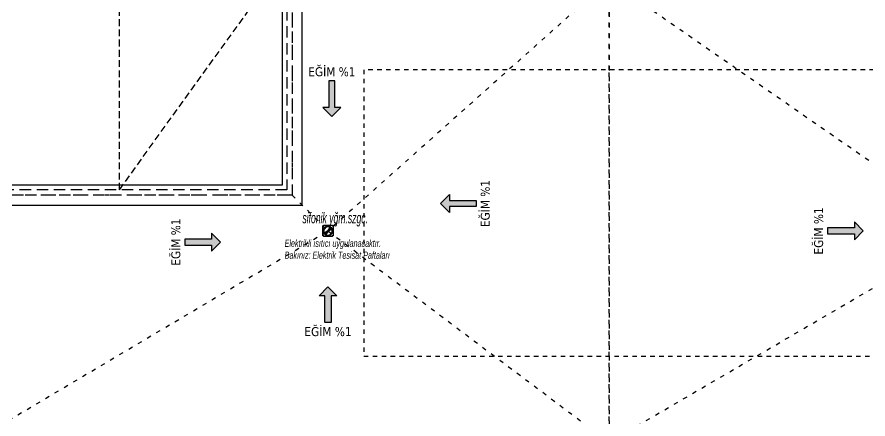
# Model space of a CAD drawing. Header units: centimetres. Extents: x 372964 to 529194, y 28783 to 59011.
# Drawn here: x 389181 to 391558, y 33807 to 34930 of the extents above; entities that cross this region are included whole.
import ezdxf
from ezdxf.enums import TextEntityAlignment as Align

# ---------------------------------------------------------------- set-up
doc = ezdxf.new("R2010")
doc.units = ezdxf.units.CM
for name, pattern in [('3+1_3b$0$DASHED', [0.25, 0.125, -0.125]), ('ACAD_ISO03W100', [30, 12, -18]), ('HIDDEN', [9.525, 6.35, -3.175])]:
    doc.linetypes.add(name, pattern=pattern)
doc.layers.get('0').update_dxf_attribs({"lineweight": 9})
for name, color, linetype, lineweight in [('0-KRCN-MİMARİ-220526', 8, 'Continuous', 9), ('0-KRCN-SHT-YAZI-ÇAP-PİSSU', 41, 'Continuous', 30), ('GEB-BEZUG', 8, 'Continuous', 25)]:
    doc.layers.add(name, color=color, linetype=linetype, lineweight=lineweight)
for name, color, linetype in [('AS_GOR', 8, 'Continuous'), ('AS_TA_HIDDEN', 8, 'HIDDEN'), ('AS_TES_SUZGEC', 171, 'Continuous'), ('AS_YAZI_EGIM', 8, 'Continuous')]:
    doc.layers.add(name, color=color, linetype=linetype)
doc.styles.add('TAHOMA', font='tahoma.ttf')
doc.styles.add('ÇAP-2', font='ARIALNBI.TTF')

# ---------------------------------------------------------------- blocks, each defined once
blk = doc.blocks.new('STR_R')
at = {"layer": 'AS_TA_HIDDEN', "linetype": 'HIDDEN', "ltscale": 5}
for points in [[(13350, -650), (13350, 150), (13840, 150), (13840, -1750), (11750, -1750), (11750, -2350), (9850, -2350), (9850, -650), (13350, -650)], [(13825, -785), (13825, -1735), (11735, -1735), (11735, -2335), (9865, -2335), (9865, -665), (13365, -665), (13365, 135), (13825, 135), (13825, -685)]]:
    blk.add_lwpolyline(points, dxfattribs=at)
blk = doc.blocks.new('OPK-03-1_RD')
at = {"layer": 'AS_GOR'}
for points in [[(13868, -422), (13868, 178), (13322, 178), (13322, -422), (13337, -422), (13337, -637), (9837, -637), (9837, -1722), (9822, -1722), (9822, -2378), (11778, -2378), (11778, -1778), (13868, -1778), (13868, -1722), (13853, -1722), (13853, -422)], [(13378, -678), (13378, 122), (13812, 122), (13812, -1722), (11722, -1722), (11722, -2322), (9878, -2322), (9878, -678)]]:
    blk.add_lwpolyline(points, close=True, dxfattribs=at)
blk.add_blockref('STR_R', (0, 0))
blk = doc.blocks.new('Einfügepunkt')
at = {"layer": 'GEB-BEZUG'}
for p, q in [((-1, -1), (1, 1)), ((-1, 1), (1, -1))]:
    blk.add_line(p, q, dxfattribs=at)
blk = doc.blocks.new('sifonik-suzgec')
at = {"layer": 'AS_TES_SUZGEC', "ltscale": 25}
for p, q in [((-15, 13), (-13, 15)), ((-15, 13), (-15, -13)), ((-12.9, 0.2), (-13.1, 0)), ((13, 15), (-13, 15)), ((-12.9, 0.2), (-12.2, 0.2)), ((-12.4, 3.5), (-12.6, 3.4)), ((-12.6, 3.4), (-12.5, 3.2)), ((-12.6, 3.4), (-11.9, 3.2)), ((-12.5, 3.2), (-11.8, 3)), ((-12.4, 3.5), (-11.7, 3.3)), ((-12.3, 0), (-12.2, 0.2)), ((-12.2, 0.2), (-11.8, 0.2)), ((-11.9, 3.2), (-11.7, 3.3)), ((-11.8, 3), (-11.9, 3.2)), ((-11.4, 2.9), (-11.8, 3)), ((-11.7, 3.3), (-11.3, 3.2)), ((-10.5, 1.6), (-11.7, 1.7)), ((-11.7, 1.4), (-10.6, 1.2)), ((-11.1, 6.6), (-11.3, 6.5)), ((-11.3, 6.5), (-11.3, 6.3)), ((-11.3, 6.5), (-10.7, 6.2)), ((-11.3, 6.3), (-10.6, 5.9)), ((-11.1, 6.6), (-10.4, 6.2)), ((-11, 4.3), (-9.9, 3.9)), ((-9.8, 4.2), (-10.8, 4.7)), ((-10.7, 6.2), (-10.4, 6.2)), ((-10.6, 5.9), (-10.7, 6.2)), ((-10.3, 5.7), (-10.6, 5.9)), ((-10.6, 1.2), (-10.5, 1.6)), ((-10.4, 6.2), (-10.1, 6.1)), ((-9.9, 3.9), (-9.8, 4.2)), ((-9.5, 7), (-8.5, 6.3)), ((-8.3, 6.6), (-9.3, 7.3)), ((-9.2, 9.2), (-9.2, 9)), ((-9, 9.2), (-9.2, 9.2)), ((-9.2, 9.2), (-8.7, 8.7)), ((-9.2, 9), (-8.7, 8.5)), ((-9, 9.2), (-8.5, 8.7)), ((-8.7, 8.7), (-8.5, 8.7)), ((-8.7, 8.5), (-8.7, 8.7)), ((-8.5, 8.2), (-8.7, 8.5)), ((-8.5, 8.7), (-8.2, 8.5)), ((-8.5, 6.3), (-8.3, 6.6)), ((-7.3, 9.3), (-6.6, 8.3)), ((-6.3, 8.5), (-7, 9.5)), ((-6.5, 11.3), (-6.6, 11.1)), ((-6.6, 11.1), (-6.2, 10.4)), ((-6.6, 8.3), (-6.3, 8.5)), ((-6.5, 11.3), (-6.2, 10.7)), ((-6.3, 11.3), (-6.5, 11.3)), ((-6.3, 11.3), (-5.9, 10.6)), ((-6.2, 10.7), (-5.9, 10.6)), ((-6.2, 10.4), (-6.2, 10.7)), ((-6.1, 10.1), (-6.2, 10.4)), ((-5.9, 10.6), (-5.7, 10.3)), ((-4.7, 10.8), (-4.2, 9.8)), ((-3.9, 9.9), (-4.3, 11)), ((-4.2, 9.8), (-3.9, 9.9)), ((-3.4, 12.6), (-3.5, 12.4)), ((-3.5, 12.4), (-3.3, 11.7)), ((-3.4, 12.6), (-3.2, 11.9)), ((-3.2, 12.5), (-3.4, 12.6)), ((-3.3, 11.7), (-3.2, 11.9)), ((-3.2, 11.3), (-3.3, 11.7)), ((-0.6, 0.6), (-3.3, -1.2)), ((-3.3, -1.3), (-0.5, 0.5)), ((-3.2, 12.5), (-3, 11.8)), ((-3.2, 11.9), (-3, 11.8)), ((-3, 11.8), (-2.9, 11.4)), ((-1.7, 11.7), (-1.6, 10.5)), ((-1.6, 10.5), (-1.2, 10.6)), ((-1.2, 10.6), (-1.4, 11.7)), ((1.8, 4.2), (-0.6, 0.6)), ((-0.6, 0.6), (-0.5, 0.5)), ((-0.5, 0.5), (1.8, 4.1)), ((-0.5, 0.5), (0, 0)), ((0, 13.1), (-0.2, 12.9)), ((-0.2, 12.9), (-0.2, 12.2)), ((-0.2, 12.2), (0, 12.3)), ((-0.2, 11.8), (-0.2, 12.2)), ((0, 13.1), (0, 12.3)), ((0.2, 12.9), (0, 13.1)), ((0, 12.3), (0.2, 12.2)), ((0, 0), (2.6, 2.6)), ((0, 0), (0, 0.2)), ((0.2, 12.9), (0.2, 12.2)), ((0.2, 12.2), (0.2, 11.8)), ((3.3, 1.3), (0.5, -0.5)), ((0.6, -0.6), (3.3, 1.2)), ((1.4, 11.7), (1.2, 10.6)), ((1.2, 10.6), (1.6, 10.5)), ((1.6, 10.5), (1.7, 11.7)), ((1.9, 4.3), (1.8, 4.2)), ((1.8, 4.2), (1.8, 4.1)), ((1.8, 4.2), (1.8, 4.2)), ((1.8, 4.1), (1.8, 4.2)), ((2.6, 2.6), (1.8, 4.2)), ((1.8, 4.1), (2.6, 2.6)), ((3.8, 7.3), (1.9, 4.3)), ((1.9, 4.3), (3.9, 7.2)), ((1.9, 4.2), (1.9, 4.3)), ((1.9, 4.3), (1.9, 4.2)), ((1.9, 4.3), (1.9, 4.3)), ((2.7, 2.7), (1.9, 4.3)), ((1.9, 4.2), (2.7, 2.7)), ((2.6, 2.6), (2.6, 2.6)), ((2.6, 2.6), (2.6, 2.6)), ((2.6, 2.6), (3.3, 1.3)), ((3.3, 1.3), (2.6, 2.6)), ((2.7, 2.7), (7.7, 7.7)), ((2.7, 2.7), (2.7, 2.7)), ((2.7, 2.7), (2.7, 2.7)), ((2.7, 2.7), (3.4, 1.4)), ((3.4, 1.4), (2.7, 2.7)), ((2.9, 11.4), (3, 11.8)), ((3.2, 12.5), (3, 11.8)), ((3, 11.8), (3.2, 11.9)), ((3.4, 12.6), (3.2, 11.9)), ((3.4, 12.6), (3.2, 12.5)), ((3.2, 11.9), (3.3, 11.7)), ((3.3, 11.7), (3.2, 11.3)), ((3.5, 12.4), (3.3, 11.7)), ((3.3, 1.2), (3.5, 1.3)), ((3.3, 1.3), (3.3, 1.3)), ((3.3, 1.2), (3.3, 1.3)), ((3.3, 1.3), (3.3, 1.2)), ((3.5, 12.4), (3.4, 12.6)), ((7.2, 3.9), (3.4, 1.4)), ((3.4, 1.4), (3.4, 1.4)), ((3.5, 1.3), (3.4, 1.4)), ((3.4, 1.4), (3.5, 1.3)), ((3.5, 1.3), (7.3, 3.8)), ((3.8, 7.3), (4.1, 7.7)), ((4.3, 11), (3.9, 9.9)), ((3.9, 9.9), (4.2, 9.8)), ((4.1, 7.7), (5.7, 10.3)), ((4.2, 9.8), (4.7, 10.8)), ((5.7, 10.3), (5.9, 10.5)), ((6.3, 11.3), (5.9, 10.5)), ((5.9, 10.5), (6.1, 10.6)), ((6.5, 11.3), (6.1, 10.6)), ((6.1, 10.6), (6.2, 10.3)), ((6.2, 10.3), (6.1, 10.1)), ((6.6, 11.1), (6.2, 10.3)), ((6.5, 11.3), (6.3, 11.3)), ((6.6, 11.1), (6.5, 11.3)), ((6.6, 9.8), (6.8, 9.9)), ((7.2, 9.3), (7.4, 9.5)), ((7.7, 4.1), (7.3, 3.8)), ((7.7, 9.2), (7.6, 9.1)), ((7.7, 7.7), (8.6, 8.6)), ((7.7, 4.1), (10.3, 5.7)), ((10.3, 5.8), (7.9, 4.3)), ((8.2, 8.5), (8.4, 8.6)), ((9, 9.2), (8.4, 8.6)), ((8.4, 8.6), (8.6, 8.6)), ((8.6, 8.4), (8.5, 8.2)), ((9.2, 9.2), (8.6, 8.6)), ((9.2, 9), (8.6, 8.4)), ((8.6, 8.6), (8.6, 8.4)), ((9.2, 9.2), (9, 9.2)), ((9.1, 7.6), (9.2, 7.7)), ((9.2, 9), (9.2, 9.2)), ((9.3, 7.2), (9.5, 7.4)), ((9.9, 6.8), (9.8, 6.6)), ((10.1, 6.1), (10.3, 6.2)), ((11.1, 6.6), (10.3, 6.2)), ((10.3, 6.2), (10.6, 6.1)), ((10.5, 6), (10.3, 5.8)), ((10.3, 5.7), (10.5, 5.9)), ((10.3, 5.8), (10.3, 5.7)), ((11.3, 6.3), (10.5, 5.9)), ((10.6, 6.1), (10.5, 6)), ((10.5, 5.9), (10.5, 6)), ((11.3, 6.5), (10.6, 6.1)), ((11.3, 6.5), (11.1, 6.6)), ((11.3, 6.3), (11.3, 6.5)), ((11.7, 3.3), (11.3, 3.2)), ((11.4, 2.9), (11.8, 3)), ((12.4, 3.5), (11.7, 3.3)), ((11.9, 3.2), (11.7, 3.3)), ((11.8, 3), (11.9, 3.2)), ((12.5, 3.2), (11.8, 3)), ((12.2, 0.2), (11.8, 0.2)), ((12.6, 3.4), (11.9, 3.2)), ((12.3, 0), (12.2, 0.2)), ((12.9, 0.2), (12.2, 0.2)), ((12.6, 3.4), (12.4, 3.5)), ((12.5, 3.2), (12.6, 3.4)), ((13.1, 0), (12.9, 0.2)), ((13, 15), (15, 13)), ((15, -13), (15, 13)), ((-13, -15), (-15, -13)), ((-13.1, 0), (-12.9, -0.2)), ((-13.1, 0), (-12.3, 0)), ((-13, -15), (13, -15)), ((-12.9, -0.2), (-12.2, -0.2)), ((-12.5, -3.2), (-12.6, -3.4)), ((-12.6, -3.4), (-11.9, -3.2)), ((-12.6, -3.4), (-12.4, -3.5)), ((-12.5, -3.2), (-11.8, -3)), ((-12.4, -3.5), (-11.7, -3.3)), ((-12.2, -0.2), (-12.3, 0)), ((-11.8, -0.2), (-12.2, -0.2)), ((-11.9, -3.2), (-11.8, -3)), ((-11.7, -3.3), (-11.9, -3.2)), ((-11.8, -3), (-11.4, -2.9)), ((-10.6, -1.2), (-11.7, -1.4)), ((-11.7, -1.7), (-10.5, -1.6)), ((-11.3, -3.2), (-11.7, -3.3)), ((-11.3, -6.3), (-10.5, -5.9)), ((-11.3, -6.5), (-10.6, -6.1)), ((-11.3, -6.3), (-11.3, -6.5)), ((-11.3, -6.5), (-11.1, -6.6)), ((-11.1, -6.6), (-10.3, -6.2)), ((-9.9, -3.9), (-11, -4.3)), ((-10.8, -4.7), (-9.8, -4.2)), ((-10.5, -1.6), (-10.6, -1.2)), ((-10.6, -6.1), (-10.5, -5.9)), ((-10.3, -6.2), (-10.6, -6.1)), ((-10.5, -5.9), (-10.3, -5.7)), ((-10.3, -5.7), (-7.7, -4.1)), ((-10.1, -6.1), (-10.3, -6.2)), ((-9.8, -4.2), (-9.9, -3.9)), ((-9.9, -6.8), (-9.8, -6.6)), ((-9.3, -7.2), (-9.5, -7.4)), ((-9.1, -7.6), (-9.2, -7.7)), ((-9.2, -9), (-8.6, -8.4)), ((-9.2, -9.2), (-8.6, -8.6)), ((-9.2, -9), (-9.2, -9.2)), ((-9.2, -9.2), (-9, -9.2)), ((-9, -9.2), (-8.4, -8.6)), ((-8.6, -8.6), (-7.7, -7.7)), ((-8.6, -8.4), (-8.5, -8.2)), ((-8.6, -8.6), (-8.6, -8.4)), ((-8.4, -8.6), (-8.6, -8.6)), ((-8.2, -8.5), (-8.4, -8.6)), ((-7.7, -7.7), (-2.7, -2.7)), ((-7.7, -4.1), (-7.3, -3.8)), ((-7.7, -9.2), (-7.6, -9.1)), ((-7.2, -9.3), (-7.4, -9.5)), ((-3.5, -1.3), (-7.3, -3.8)), ((-7.3, -3.9), (-3.4, -1.4)), ((-6.6, -9.8), (-6.8, -9.9)), ((-6.6, -11.1), (-6.2, -10.3)), ((-6.6, -11.1), (-6.5, -11.3)), ((-6.5, -11.3), (-6.1, -10.6)), ((-6.5, -11.3), (-6.3, -11.3)), ((-6.3, -11.3), (-5.9, -10.5)), ((-6.2, -10.3), (-6.1, -10.1)), ((-6.1, -10.6), (-6.2, -10.3)), ((-6, -10.5), (-6.1, -10.6)), ((-5.8, -10.3), (-6, -10.5)), ((-6, -10.5), (-5.9, -10.5)), ((-5.9, -10.5), (-5.7, -10.3)), ((-4.3, -7.9), (-5.8, -10.3)), ((-5.7, -10.3), (-5.8, -10.3)), ((-5.7, -10.3), (-4.1, -7.7)), ((-3.8, -7.3), (-4.1, -7.7)), ((-1.9, -4.3), (-3.9, -7.3)), ((-3.8, -7.3), (-1.9, -4.3)), ((-3.3, -1.2), (-3.5, -1.3)), ((-3.5, -1.3), (-3.4, -1.4)), ((-3.4, -1.4), (-3.5, -1.3)), ((-3.5, -12.4), (-3.3, -11.7)), ((-3.5, -12.4), (-3.4, -12.6)), ((-3.4, -1.4), (-3.4, -1.4)), ((-2.7, -2.7), (-3.4, -1.4)), ((-3.4, -1.4), (-2.7, -2.7)), ((-3.4, -12.6), (-3.2, -11.9)), ((-3.4, -12.6), (-3.2, -12.5)), ((-3.3, -1.3), (-3.3, -1.2)), ((-3.3, -1.2), (-3.3, -1.3)), ((-3.3, -1.3), (-3.3, -1.3)), ((-2.6, -2.6), (-3.3, -1.3)), ((-3.3, -1.3), (-2.6, -2.6)), ((-3.2, -11.3), (-3.3, -11.7)), ((-3.3, -11.7), (-3.2, -11.9)), ((-3.2, -11.9), (-3, -11.8)), ((-3.2, -12.5), (-3, -11.8)), ((-3, -11.8), (-2.9, -11.4)), ((-2.7, -2.7), (-2.7, -2.7)), ((-2.7, -2.7), (-1.9, -4.3)), ((-1.9, -4.2), (-2.7, -2.7)), ((-2.7, -2.7), (-2.7, -2.7)), ((-2.6, -2.6), (0, 0)), ((-2.6, -2.6), (-2.6, -2.6)), ((-2.6, -2.6), (-1.8, -4.2)), ((-1.8, -4.1), (-2.6, -2.6)), ((-2.6, -2.6), (-2.6, -2.6)), ((-1.9, -4.3), (-1.8, -4.2)), ((-1.9, -4.2), (-1.9, -4.3)), ((-1.9, -4.3), (-1.9, -4.2)), ((-1.9, -4.3), (-1.9, -4.3)), ((0.5, -0.5), (-1.8, -4.1)), ((-1.8, -4.2), (0.6, -0.6)), ((-1.8, -4.2), (-1.8, -4.1)), ((-1.8, -4.1), (-1.8, -4.2)), ((-1.8, -4.2), (-1.8, -4.2)), ((0, 0), (-0.3, 0)), ((-0.2, -11.8), (-0.2, -12.2)), ((-0.2, -12.2), (0, -12.3)), ((-0.2, -12.9), (-0.2, -12.2)), ((-0.2, -12.9), (0, -13.1)), ((0, 0), (0.5, -0.5)), ((0, 0), (0.2, 0)), ((0, 0), (0, -0.3)), ((0, -12.3), (0.2, -12.2)), ((0, -13.1), (0, -12.3)), ((0, -13.1), (0.2, -12.9)), ((0.2, -12.2), (0.2, -11.8)), ((0.2, -12.9), (0.2, -12.2)), ((0.6, -0.6), (0.5, -0.5)), ((2.9, -11.4), (3, -11.8)), ((3, -11.8), (3.2, -11.9)), ((3.2, -12.5), (3, -11.8)), ((3.3, -11.7), (3.2, -11.3)), ((3.2, -11.9), (3.3, -11.7)), ((3.4, -12.6), (3.2, -11.9)), ((3.2, -12.5), (3.4, -12.6)), ((3.5, -12.4), (3.3, -11.7)), ((3.4, -12.6), (3.5, -12.4)), ((5.7, -10.3), (5.9, -10.6)), ((5.9, -10.6), (6.2, -10.7)), ((6.3, -11.3), (5.9, -10.6)), ((6.2, -10.4), (6.1, -10.1)), ((6.2, -10.7), (6.2, -10.4)), ((6.6, -11.1), (6.2, -10.4)), ((6.5, -11.3), (6.2, -10.7)), ((6.3, -11.3), (6.5, -11.3)), ((6.5, -11.3), (6.6, -11.1)), ((8.2, -8.5), (8.5, -8.7)), ((8.7, -8.5), (8.5, -8.2)), ((8.5, -8.7), (8.7, -8.7)), ((9, -9.2), (8.5, -8.7)), ((8.7, -8.7), (8.7, -8.5)), ((9.2, -9), (8.7, -8.5)), ((9.2, -9.2), (8.7, -8.7)), ((9, -9.2), (9.2, -9.2)), ((9.2, -9.2), (9.2, -9)), ((10.1, -6.1), (10.4, -6.2)), ((10.6, -5.9), (10.3, -5.7)), ((10.4, -6.2), (10.7, -6.2)), ((11.1, -6.6), (10.4, -6.2)), ((10.7, -6.2), (10.6, -5.9)), ((11.3, -6.3), (10.6, -5.9)), ((11.3, -6.5), (10.7, -6.2)), ((11.1, -6.6), (11.3, -6.5)), ((11.3, -3.2), (11.7, -3.3)), ((11.3, -6.5), (11.3, -6.3)), ((11.8, -3), (11.4, -2.9)), ((11.7, -3.3), (11.9, -3.2)), ((12.4, -3.5), (11.7, -3.3)), ((11.8, -0.2), (12.2, -0.2)), ((11.9, -3.2), (11.8, -3)), ((12.5, -3.2), (11.8, -3)), ((12.6, -3.4), (11.9, -3.2)), ((12.2, -0.2), (12.3, 0)), ((12.9, -0.2), (12.2, -0.2)), ((13.1, 0), (12.3, 0)), ((12.4, -3.5), (12.6, -3.4)), ((12.6, -3.4), (12.5, -3.2)), ((12.9, -0.2), (13.1, 0)), ((15, -13), (13, -15))]:
    blk.add_line(p, q, dxfattribs=at)
for centre, radius in [((0, 0), 13.1), ((-12.5, 12.5), 0.3), ((12.5, 12.5), 0.3), ((-12.5, -12.5), 0.3), ((12.5, -12.5), 0.3)]:
    blk.add_circle(centre, radius, dxfattribs=at)
for centre, radius, start, end in [((0, 0), 12.9, 165.8007, 179.1993), ((0, 0), 12.6, 165.8198, 179.1802), ((0, 0), 12.9, 150.8007, 164.1993), ((0, 0), 12.6, 150.8198, 164.1802), ((0, 0), 12.1, 165.8539, 179.1461), ((0, 0), 12, 165.8607, 179.1393), ((0, 0), 11.8, 165.8753, 179.1247), ((0, 0), 11.8, 171.6247, 173.3753), ((0, 0), 12.1, 150.8539, 164.1461), ((0, 0), 12, 150.8607, 164.1393), ((0, 0), 11.8, 150.8753, 164.1247), ((0, 0), 12.9, 135.8007, 149.1993), ((0, 0), 11.8, 156.6247, 158.3753), ((0, 0), 12.6, 135.8198, 149.1802), ((0, 0), 12.1, 135.8539, 149.1461), ((0, 0), 12, 135.8607, 149.1393), ((0, 0), 11.8, 135.8753, 149.1247), ((0, 0), 11.8, 141.6247, 143.3753), ((0, 0), 12.9, 120.8007, 134.1993), ((0, 0), 12.6, 120.8198, 134.1802), ((0, 0), 12.1, 120.8539, 134.1461), ((0, 0), 12, 120.8607, 134.1393), ((0, 0), 11.8, 120.8753, 134.1247), ((0, 0), 11.8, 126.6247, 128.3753), ((0, 0), 12.9, 105.8007, 119.1993), ((0, 0), 12.6, 105.8198, 119.1802), ((0, 0), 12.1, 105.8539, 119.1461), ((0, 0), 12, 105.8607, 119.1393), ((0, 0), 11.8, 105.8753, 119.1247), ((0, 0), 11.8, 111.6247, 113.3753), ((0, 0), 12.9, 90.8007, 104.1993), ((0, 0), 12.6, 90.8198, 104.1802), ((0, 0), 12.1, 90.8539, 104.1461), ((0, 0), 12, 90.8607, 104.1393), ((0, 0), 11.8, 90.8753, 104.1247), ((0, 0), 11.8, 96.6247, 98.3753), ((0, 0), 12.9, 75.8007, 89.1993), ((0, 0), 12.6, 75.8198, 89.1802), ((0, 0), 12.1, 75.8539, 89.1461), ((0, 0), 12, 75.8607, 89.1393), ((0, 0), 11.8, 75.8753, 89.1247), ((0, 0), 11.8, 81.6247, 83.3753), ((0, 0), 11.8, 60.8753, 74.1247), ((0, 0), 12.1, 60.8539, 74.1461), ((0, 0), 12, 60.8607, 74.1393), ((0, 0), 12.6, 60.8198, 74.1802), ((0, 0), 12.9, 60.8007, 74.1993), ((5.9, 5.9), 2.58, 45, 135.7807), ((0, 0), 11.8, 66.6247, 68.3753), ((0, 0), 11.8, 45.8753, 59.1247), ((0, 0), 12.1, 45.8539, 59.1461), ((0, 0), 12, 55.6693, 59.1393), ((0, 0), 12.6, 45.8198, 59.1802), ((0, 0), 12.9, 45.8007, 59.1993), ((0, 0), 12, 52.1808, 55.6693), ((0, 0), 12, 45.8607, 50.069), ((5.9, 5.9), 2.58, 321.1789, 45), ((5.9, 5.9), 2.58, 314.2193, 321.1789), ((0, 0), 11.8, 30.8753, 44.1247), ((0, 0), 12, 39.931, 44.1393), ((0, 0), 12.1, 30.8539, 44.1461), ((0, 0), 12.6, 30.8198, 44.1802), ((0, 0), 12.9, 30.8007, 44.1993), ((0, 0), 12, 34.3307, 37.8192), ((0, 0), 12, 30.8607, 34.3307), ((0, 0), 11.8, 15.8753, 29.1247), ((0, 0), 12, 15.8607, 29.1393), ((0, 0), 12.1, 15.8539, 29.1461), ((0, 0), 12.6, 15.8198, 29.1802), ((0, 0), 12.9, 15.8007, 29.1993), ((0, 0), 11.8, 0.8753, 14.1247), ((0, 0), 12, 0.8607, 14.1393), ((0, 0), 12.1, 0.8539, 14.1461), ((0, 0), 12.6, 0.8198, 14.1802), ((0, 0), 12.9, 0.8007, 14.1993), ((0, 0), 12.9, 180.8007, 194.1993), ((0, 0), 12.6, 180.8198, 194.1802), ((0, 0), 12.9, 195.8007, 209.1993), ((0, 0), 12.1, 180.8539, 194.1461), ((0, 0), 12.6, 195.8198, 209.1802), ((0, 0), 12, 180.8607, 194.1393), ((0, 0), 11.8, 180.8753, 194.1247), ((0, 0), 11.8, 186.6247, 188.3753), ((0, 0), 12.1, 195.8539, 209.1461), ((0, 0), 12, 195.8607, 209.1393), ((0, 0), 11.8, 195.8753, 209.1247), ((0, 0), 12.9, 210.8007, 224.1993), ((0, 0), 11.8, 201.6247, 203.3753), ((0, 0), 12.6, 210.8198, 224.1802), ((0, 0), 12.1, 210.8539, 224.1461), ((0, 0), 12, 210.8607, 214.3307), ((0, 0), 11.8, 210.8753, 224.1247), ((0, 0), 12, 214.3307, 217.8192), ((0, 0), 12, 219.931, 224.1393), ((0, 0), 12.9, 225.8007, 239.1993), ((0, 0), 12.6, 225.8198, 239.1802), ((-5.9, -5.9), 2.58, 134.2193, 225), ((0, 0), 12, 225.8607, 230.069), ((0, 0), 12.1, 225.8539, 239.1461), ((0, 0), 11.8, 225.8753, 239.1247), ((-5.9, -5.9), 2.58, 225, 308.8211), ((0, 0), 12, 232.1808, 235.6693), ((0, 0), 12, 235.6693, 239.1393), ((0, 0), 12.9, 240.8007, 254.1993), ((0, 0), 12.6, 240.8198, 254.1802), ((0, 0), 12.1, 240.8539, 254.1461), ((0, 0), 12, 240.8607, 254.1393), ((0, 0), 11.8, 240.8753, 254.1247), ((-5.9, -5.9), 2.58, 308.8211, 315.7807), ((0, 0), 12.9, 255.8007, 269.1993), ((0, 0), 12.6, 255.8198, 269.1802), ((0, 0), 12.1, 255.8539, 269.1461), ((0, 0), 11.8, 255.8753, 269.1247), ((0, 0), 12, 255.8607, 269.1393), ((0, 0), 11.8, 270.8753, 284.1247), ((0, 0), 12, 270.8607, 284.1393), ((0, 0), 12.1, 270.8539, 284.1461), ((0, 0), 12.6, 270.8198, 284.1802), ((0, 0), 12.9, 270.8007, 284.1993), ((0, 0), 11.8, 285.8753, 299.1247), ((0, 0), 12, 285.8607, 299.1393), ((0, 0), 12.1, 285.8539, 299.1461), ((0, 0), 12.6, 285.8198, 299.1802), ((0, 0), 12.9, 285.8007, 299.1993), ((0, 0), 11.8, 300.8753, 314.1247), ((0, 0), 12, 300.8607, 314.1393), ((0, 0), 12.1, 300.8539, 314.1461), ((0, 0), 12.6, 300.8198, 314.1802), ((0, 0), 12.9, 300.8007, 314.1993), ((0, 0), 11.8, 315.8753, 329.1247), ((0, 0), 12, 315.8607, 329.1393), ((0, 0), 12.1, 315.8539, 329.1461), ((0, 0), 12.6, 315.8198, 329.1802), ((0, 0), 12.9, 315.8007, 329.1993), ((0, 0), 11.8, 330.8753, 344.1247), ((0, 0), 12, 330.8607, 344.1393), ((0, 0), 12.1, 330.8539, 344.1461), ((0, 0), 12.6, 330.8198, 344.1802), ((0, 0), 12.9, 330.8007, 344.1993), ((0, 0), 11.8, 345.8753, 359.1247), ((0, 0), 12, 345.8607, 359.1393), ((0, 0), 12.1, 345.8539, 359.1461), ((0, 0), 12.6, 345.8198, 359.1802), ((0, 0), 12.9, 345.8007, 359.1993)]:
    blk.add_arc(centre, radius, start, end, dxfattribs=at)
for points, knots in [([(7.7, 7.7), (7.6, 7.8), (7.5, 7.9), (7.1, 8.2), (6.8, 8.3), (6.2, 8.4), (5.9, 8.5), (5.6, 8.4), (5.4, 8.4), (5.2, 8.3), (4.7, 8.2), (4.6, 8.1), (4.3, 7.9), (4.1, 7.7), (3.9, 7.5), (3.9, 7.4), (3.8, 7.3)], [-0.783062, -0.783062, -0.783062, -0.783062, -0.634163, -0.634163, -0.192454, -0.192454, 0.106051, 0.106051, 0.106051, 0.404556, 0.404556, 0.625445, 0.625445, 0.846335, 0.846335, 0.994853, 0.994853, 0.994853, 0.994853]), ([(3.8, 7.3), (3.8, 7.3), (3.8, 7.3), (3.8, 7.3), (3.8, 7.3), (3.8, 7.3)], [0.994853329, 0.994853329, 0.994853329, 0.994853329, 0.995833954, 0.995833954, 0.996814579, 0.996814579, 0.996814579, 0.996814579]), ([(3.9, 7.3), (3.9, 7.4), (4, 7.5), (4.2, 7.7), (4.3, 7.8), (4.6, 8), (4.8, 8.1), (5.2, 8.3), (5.4, 8.3), (5.7, 8.4), (5.9, 8.4), (6.1, 8.4), (6.7, 8.3), (7.1, 8.1), (7.5, 7.8), (7.6, 7.7), (7.7, 7.7)], [-0.994853, -0.994853, -0.994853, -0.994853, -0.846335, -0.846335, -0.625445, -0.625445, -0.404556, -0.404556, -0.106051, -0.106051, -0.106051, 0.192454, 0.192454, 0.634163, 0.634163, 0.784802, 0.784802, 0.784802, 0.784802]), ([(3.9, 7.2), (3.9, 7.2), (3.9, 7.2), (3.9, 7.3), (3.9, 7.3), (3.9, 7.3)], [-0.996814579, -0.996814579, -0.996814579, -0.996814579, -0.995833954, -0.995833954, -0.994853329, -0.994853329, -0.994853329, -0.994853329]), ([(7.7, 7.7), (7.7, 7.6), (7.8, 7.5), (8, 7.2), (8.1, 7.1), (8.2, 6.7), (8.3, 6.6), (8.4, 6.1), (8.4, 5.9), (8.4, 5.7), (8.3, 5.4), (8.3, 5.2), (8, 4.6), (7.8, 4.3), (7.5, 4), (7.4, 3.9), (7.3, 3.9)], [2.356791, 2.356791, 2.356791, 2.356791, 2.50743, 2.50743, 2.728284, 2.728284, 2.949139, 2.949139, 3.247644, 3.247644, 3.247644, 3.546149, 3.546149, 3.987927, 3.987927, 4.136446, 4.136446, 4.136446, 4.136446]), ([(7.3, 3.8), (7.4, 3.9), (7.5, 3.9), (7.9, 4.3), (8.1, 4.6), (8.3, 5.2), (8.4, 5.4), (8.4, 5.6), (8.5, 5.9), (8.4, 6.2), (8.4, 6.6), (8.3, 6.8), (8.2, 7.1), (8.1, 7.3), (7.9, 7.5), (7.8, 7.6), (7.7, 7.7)], [-4.136446, -4.136446, -4.136446, -4.136446, -3.987927, -3.987927, -3.546149, -3.546149, -3.247644, -3.247644, -3.247644, -2.949139, -2.949139, -2.728284, -2.728284, -2.50743, -2.50743, -2.358531, -2.358531, -2.358531, -2.358531]), ([(7.7, 7.7), (7.7, 7.7), (7.7, 7.7), (7.7, 7.7), (7.7, 7.7), (7.7, 7.7)], [-0.1161431, -0.1161431, -0.1161431, -0.1161431, -0.0580714, -0.0580714, 0, 0, 0, 0]), ([(-7.3, -3.8), (-7.4, -3.9), (-7.5, -3.9), (-7.9, -4.3), (-8.1, -4.6), (-8.3, -5.2), (-8.4, -5.4), (-8.4, -5.6), (-8.5, -5.9), (-8.4, -6.2), (-8.4, -6.6), (-8.3, -6.8), (-8.2, -7.1), (-8.1, -7.3), (-7.9, -7.5), (-7.8, -7.6), (-7.7, -7.7)], [-4.136446, -4.136446, -4.136446, -4.136446, -3.987927, -3.987927, -3.546149, -3.546149, -3.247644, -3.247644, -3.247644, -2.949139, -2.949139, -2.728284, -2.728284, -2.50743, -2.50743, -2.358531, -2.358531, -2.358531, -2.358531]), ([(-7.7, -7.7), (-7.7, -7.6), (-7.8, -7.5), (-8, -7.2), (-8.1, -7.1), (-8.2, -6.7), (-8.3, -6.6), (-8.4, -6.1), (-8.4, -5.9), (-8.4, -5.7), (-8.3, -5.4), (-8.3, -5.2), (-8, -4.6), (-7.8, -4.3), (-7.5, -4), (-7.4, -3.9), (-7.3, -3.9)], [2.356791, 2.356791, 2.356791, 2.356791, 2.50743, 2.50743, 2.728284, 2.728284, 2.949139, 2.949139, 3.247644, 3.247644, 3.247644, 3.546149, 3.546149, 3.987927, 3.987927, 4.136446, 4.136446, 4.136446, 4.136446]), ([(-7.7, -7.7), (-7.6, -7.8), (-7.5, -7.9), (-7.1, -8.2), (-6.8, -8.3), (-6.2, -8.4), (-5.9, -8.5), (-5.6, -8.4), (-5.4, -8.4), (-5.2, -8.3), (-4.7, -8.2), (-4.6, -8.1), (-4.3, -7.9), (-4.1, -7.7), (-3.9, -7.5), (-3.9, -7.4), (-3.8, -7.3)], [-0.783062, -0.783062, -0.783062, -0.783062, -0.634163, -0.634163, -0.192454, -0.192454, 0.106051, 0.106051, 0.106051, 0.404556, 0.404556, 0.625445, 0.625445, 0.846335, 0.846335, 0.994853, 0.994853, 0.994853, 0.994853]), ([(-3.9, -7.3), (-3.9, -7.4), (-4, -7.5), (-4.2, -7.7), (-4.3, -7.8), (-4.6, -8), (-4.8, -8.1), (-5.2, -8.3), (-5.4, -8.3), (-5.7, -8.4), (-5.9, -8.4), (-6.1, -8.4), (-6.7, -8.3), (-7.1, -8.1), (-7.5, -7.8), (-7.6, -7.7), (-7.7, -7.7)], [-0.994853, -0.994853, -0.994853, -0.994853, -0.846335, -0.846335, -0.625445, -0.625445, -0.404556, -0.404556, -0.106051, -0.106051, -0.106051, 0.192454, 0.192454, 0.634163, 0.634163, 0.784802, 0.784802, 0.784802, 0.784802]), ([(-7.7, -7.7), (-7.7, -7.7), (-7.7, -7.7), (-7.7, -7.7), (-7.7, -7.7), (-7.7, -7.7)], [0, 0, 0, 0, 0.0580714, 0.0580714, 0.1161431, 0.1161431, 0.1161431, 0.1161431]), ([(-3.9, -7.3), (-3.9, -7.3), (-3.9, -7.3), (-3.9, -7.3), (-3.9, -7.3), (-3.9, -7.3)], [-0.996814579, -0.996814579, -0.996814579, -0.996814579, -0.995833954, -0.995833954, -0.994853329, -0.994853329, -0.994853329, -0.994853329]), ([(-3.8, -7.3), (-3.8, -7.3), (-3.8, -7.3), (-3.8, -7.3), (-3.8, -7.3), (-3.8, -7.3)], [0.994853329, 0.994853329, 0.994853329, 0.994853329, 0.995833954, 0.995833954, 0.996814579, 0.996814579, 0.996814579, 0.996814579])]:
    blk.add_open_spline(points, degree=3, knots=knots, dxfattribs=at)
for points in [[(7.3, 3.9), (7.3, 3.9), (7.2, 3.9), (7.2, 3.9)], [(7.3, 3.8), (7.3, 3.8), (7.3, 3.8), (7.3, 3.8)], [(-7.3, -3.8), (-7.3, -3.8), (-7.3, -3.8), (-7.3, -3.8)], [(-7.3, -3.9), (-7.3, -3.9), (-7.3, -3.9), (-7.3, -3.9)]]:
    blk.add_open_spline(points, degree=3, dxfattribs=at)
at = {"ltscale": 25, "xscale": 0.1000000000000008, "yscale": 0.1000000000000008, "zscale": 0.1000000000000008}
blk.add_blockref('Einfügepunkt', (0, 0), dxfattribs=at)
at = {"layer": '0-KRCN-SHT-YAZI-ÇAP-PİSSU', "insert": (-71.5, 51.4), "char_height": 30, "width": 490.477, "attachment_point": 1, "style": 'ÇAP-2'}
blk.add_mtext('{\\W0.7;sifonik yğm.szgc.}', dxfattribs=at)
blk = doc.blocks.new('*U129')
at = {"transparency": 33554559}
blk.add_hatch(color=256, dxfattribs=at).paths.add_polyline_path([(0, 0), (25, 25), (8.5, 25), (8.5, 100), (-8.5, 100), (-8.5, 25), (-25, 25)])
at = {"linetype": 'Continuous'}
blk.add_lwpolyline([(0, 0), (25, 25), (8.5, 25), (8.5, 100), (-8.5, 100), (-8.5, 25), (-25, 25)], close=True, dxfattribs=at)
at = {"linetype": 'Continuous', "style": 'TAHOMA'}
blk.add_attdef('EGIM', text='', height=25, dxfattribs=at).set_placement((0, 125), align=Align.MIDDLE_CENTER)
blk = doc.blocks.new('*U130')
at = {"transparency": 33554559}
blk.add_hatch(color=256, dxfattribs=at).paths.add_polyline_path([(0, 0), (-25, 25), (-25, 8.5), (-100, 8.5), (-100, -8.5), (-25, -8.5), (-25, -25)])
at = {"linetype": 'Continuous'}
blk.add_lwpolyline([(0, 0), (-25, 25), (-25, 8.5), (-100, 8.5), (-100, -8.5), (-25, -8.5), (-25, -25)], close=True, dxfattribs=at)
at = {"linetype": 'Continuous', "style": 'TAHOMA'}
blk.add_attdef('EGIM', text='', height=25, rotation=90, dxfattribs=at).set_placement((-125, 0), align=Align.MIDDLE_CENTER)
blk = doc.blocks.new('*U228')
at = {"transparency": 33554559}
blk.add_hatch(color=256, dxfattribs=at).paths.add_polyline_path([(0, 0), (-25, 25), (-25, 8.5), (-100, 8.5), (-100, -8.5), (-25, -8.5), (-25, -25)])
at = {"linetype": 'Continuous'}
blk.add_lwpolyline([(0, 0), (-25, 25), (-25, 8.5), (-100, 8.5), (-100, -8.5), (-25, -8.5), (-25, -25)], close=True, dxfattribs=at)
at = {"linetype": 'Continuous', "style": 'TAHOMA'}
blk.add_attdef('EGIM', text='', height=25, rotation=90, dxfattribs=at).set_placement((-125, 0), align=Align.MIDDLE_CENTER)
blk = doc.blocks.new('*U229')
at = {"transparency": 33554559}
blk.add_hatch(color=256, dxfattribs=at).paths.add_polyline_path([(0, 0), (25, -25), (8.5, -25), (8.5, -100), (-8.5, -100), (-8.5, -25), (-25, -25)])
at = {"linetype": 'Continuous'}
blk.add_lwpolyline([(0, 0), (25, -25), (8.5, -25), (8.5, -100), (-8.5, -100), (-8.5, -25), (-25, -25)], close=True, dxfattribs=at)
at = {"linetype": 'Continuous', "style": 'TAHOMA'}
blk.add_attdef('EGIM', text='', height=25, dxfattribs=at).set_placement((0, -125), align=Align.MIDDLE_CENTER)
blk = doc.blocks.new('*U230')
at = {"transparency": 33554559}
blk.add_hatch(color=256, dxfattribs=at).paths.add_polyline_path([(0, 0), (25, 25), (25, 8.5), (100, 8.5), (100, -8.5), (25, -8.5), (25, -25)])
at = {"linetype": 'Continuous'}
blk.add_lwpolyline([(0, 0), (25, 25), (25, 8.5), (100, 8.5), (100, -8.5), (25, -8.5), (25, -25)], close=True, dxfattribs=at)
at = {"linetype": 'Continuous', "style": 'TAHOMA'}
blk.add_attdef('EGIM', text='', height=25, rotation=90, dxfattribs=at).set_placement((125, 0), align=Align.MIDDLE_CENTER)
blk = doc.blocks.new('SIFONIK SISTEM CATI SUZGEC YERLESIMI')
at = {"layer": 'AS_YAZI_EGIM', "linetype": 'ACAD_ISO03W100'}
for points in [[(9955, -1720), (11735, -1720), (11735, -680), (11735, -430), (10850, -430), (10850, -1030), (9955, -1030)], [(12940, -1720), (12940, -430), (11735, -430), (11735, -1720)]]:
    blk.add_lwpolyline(points, close=True, dxfattribs=at)
for points in [[(11735, -430), (10950, -1130)], [(11735, -430), (12745, -1130), (12940, -430)], [(10850, -1030), (10950, -1130)], [(9955, -1720), (10950, -1130), (11735, -1720)], [(11735, -1720), (12745, -1130), (12940, -1720)]]:
    blk.add_lwpolyline(points, dxfattribs=at)
blk.add_blockref('sifonik-suzgec', (10950, -1130))
at = {"layer": 'AS_YAZI_EGIM'}
for name, p in [('*U129', (10960.8, -810.5)), ('*U230', (11264.1, -1053.5)), ('*U228', (12445, -1130)), ('*U130', (10650, -1161.2)), ('*U229', (10950, -1286.1))]:
    blk.add_blockref(name, p, dxfattribs=at).add_auto_attribs({'EGIM': 'EĞİM %1'})
blk = doc.blocks.new('YAGMUR INIS CATI')
at = {"layer": 'AS_TES_SUZGEC', "linetype": 'HIDDEN', "ltscale": 3}
blk.add_line((11267.5, -2335), (11267.5, -665), dxfattribs=at)
blk.add_lwpolyline([(11267.5, -2335), (11714.5, -1714.5)], dxfattribs=at)
blk = doc.blocks.new('G$CBC016F8E')
at = {"layer": 'AS_GOR', "linetype": '3+1_3b$0$DASHED', "ltscale": 100}
blk.add_lwpolyline([(-12914.3, -5851.5), (-14414.3, -5851.5), (-14414.3, -6651.5), (-12914.3, -6651.5)], close=True, dxfattribs=at)
blk.add_blockref('OPK-03-1_RD', (-26364.3, -3851.5))
at = {"color": 4}
blk.add_blockref('SIFONIK SISTEM CATI SUZGEC YERLESIMI', (-25464.3, -5171.5), dxfattribs=at)
at = {"layer": 'AS_TES_SUZGEC'}
blk.add_blockref('YAGMUR INIS CATI', (-26364.3, -3851.5), dxfattribs=at)

msp = doc.modelspace()

# ---------------------------------------------------------------- block references
at = {"layer": '0-KRCN-MİMARİ-220526'}
msp.add_blockref('G$CBC016F8E', (404564.066, 40634.016), dxfattribs=at)

# ---------------------------------------------------------------- next in the draw order: texts
at = {"layer": '0-KRCN-SHT-YAZI-ÇAP-PİSSU', "insert": (389928.656, 34308.113), "char_height": 20, "width": 490.47749, "attachment_point": 1, "style": 'ÇAP-2'}
msp.add_mtext('{\\W0.7;Elektrikli ısıtıcı uygulanacaktır.\\PBakınız: Elektrik Tesisat Paftaları}', dxfattribs=at)

doc.saveas('drawing.dxf')
